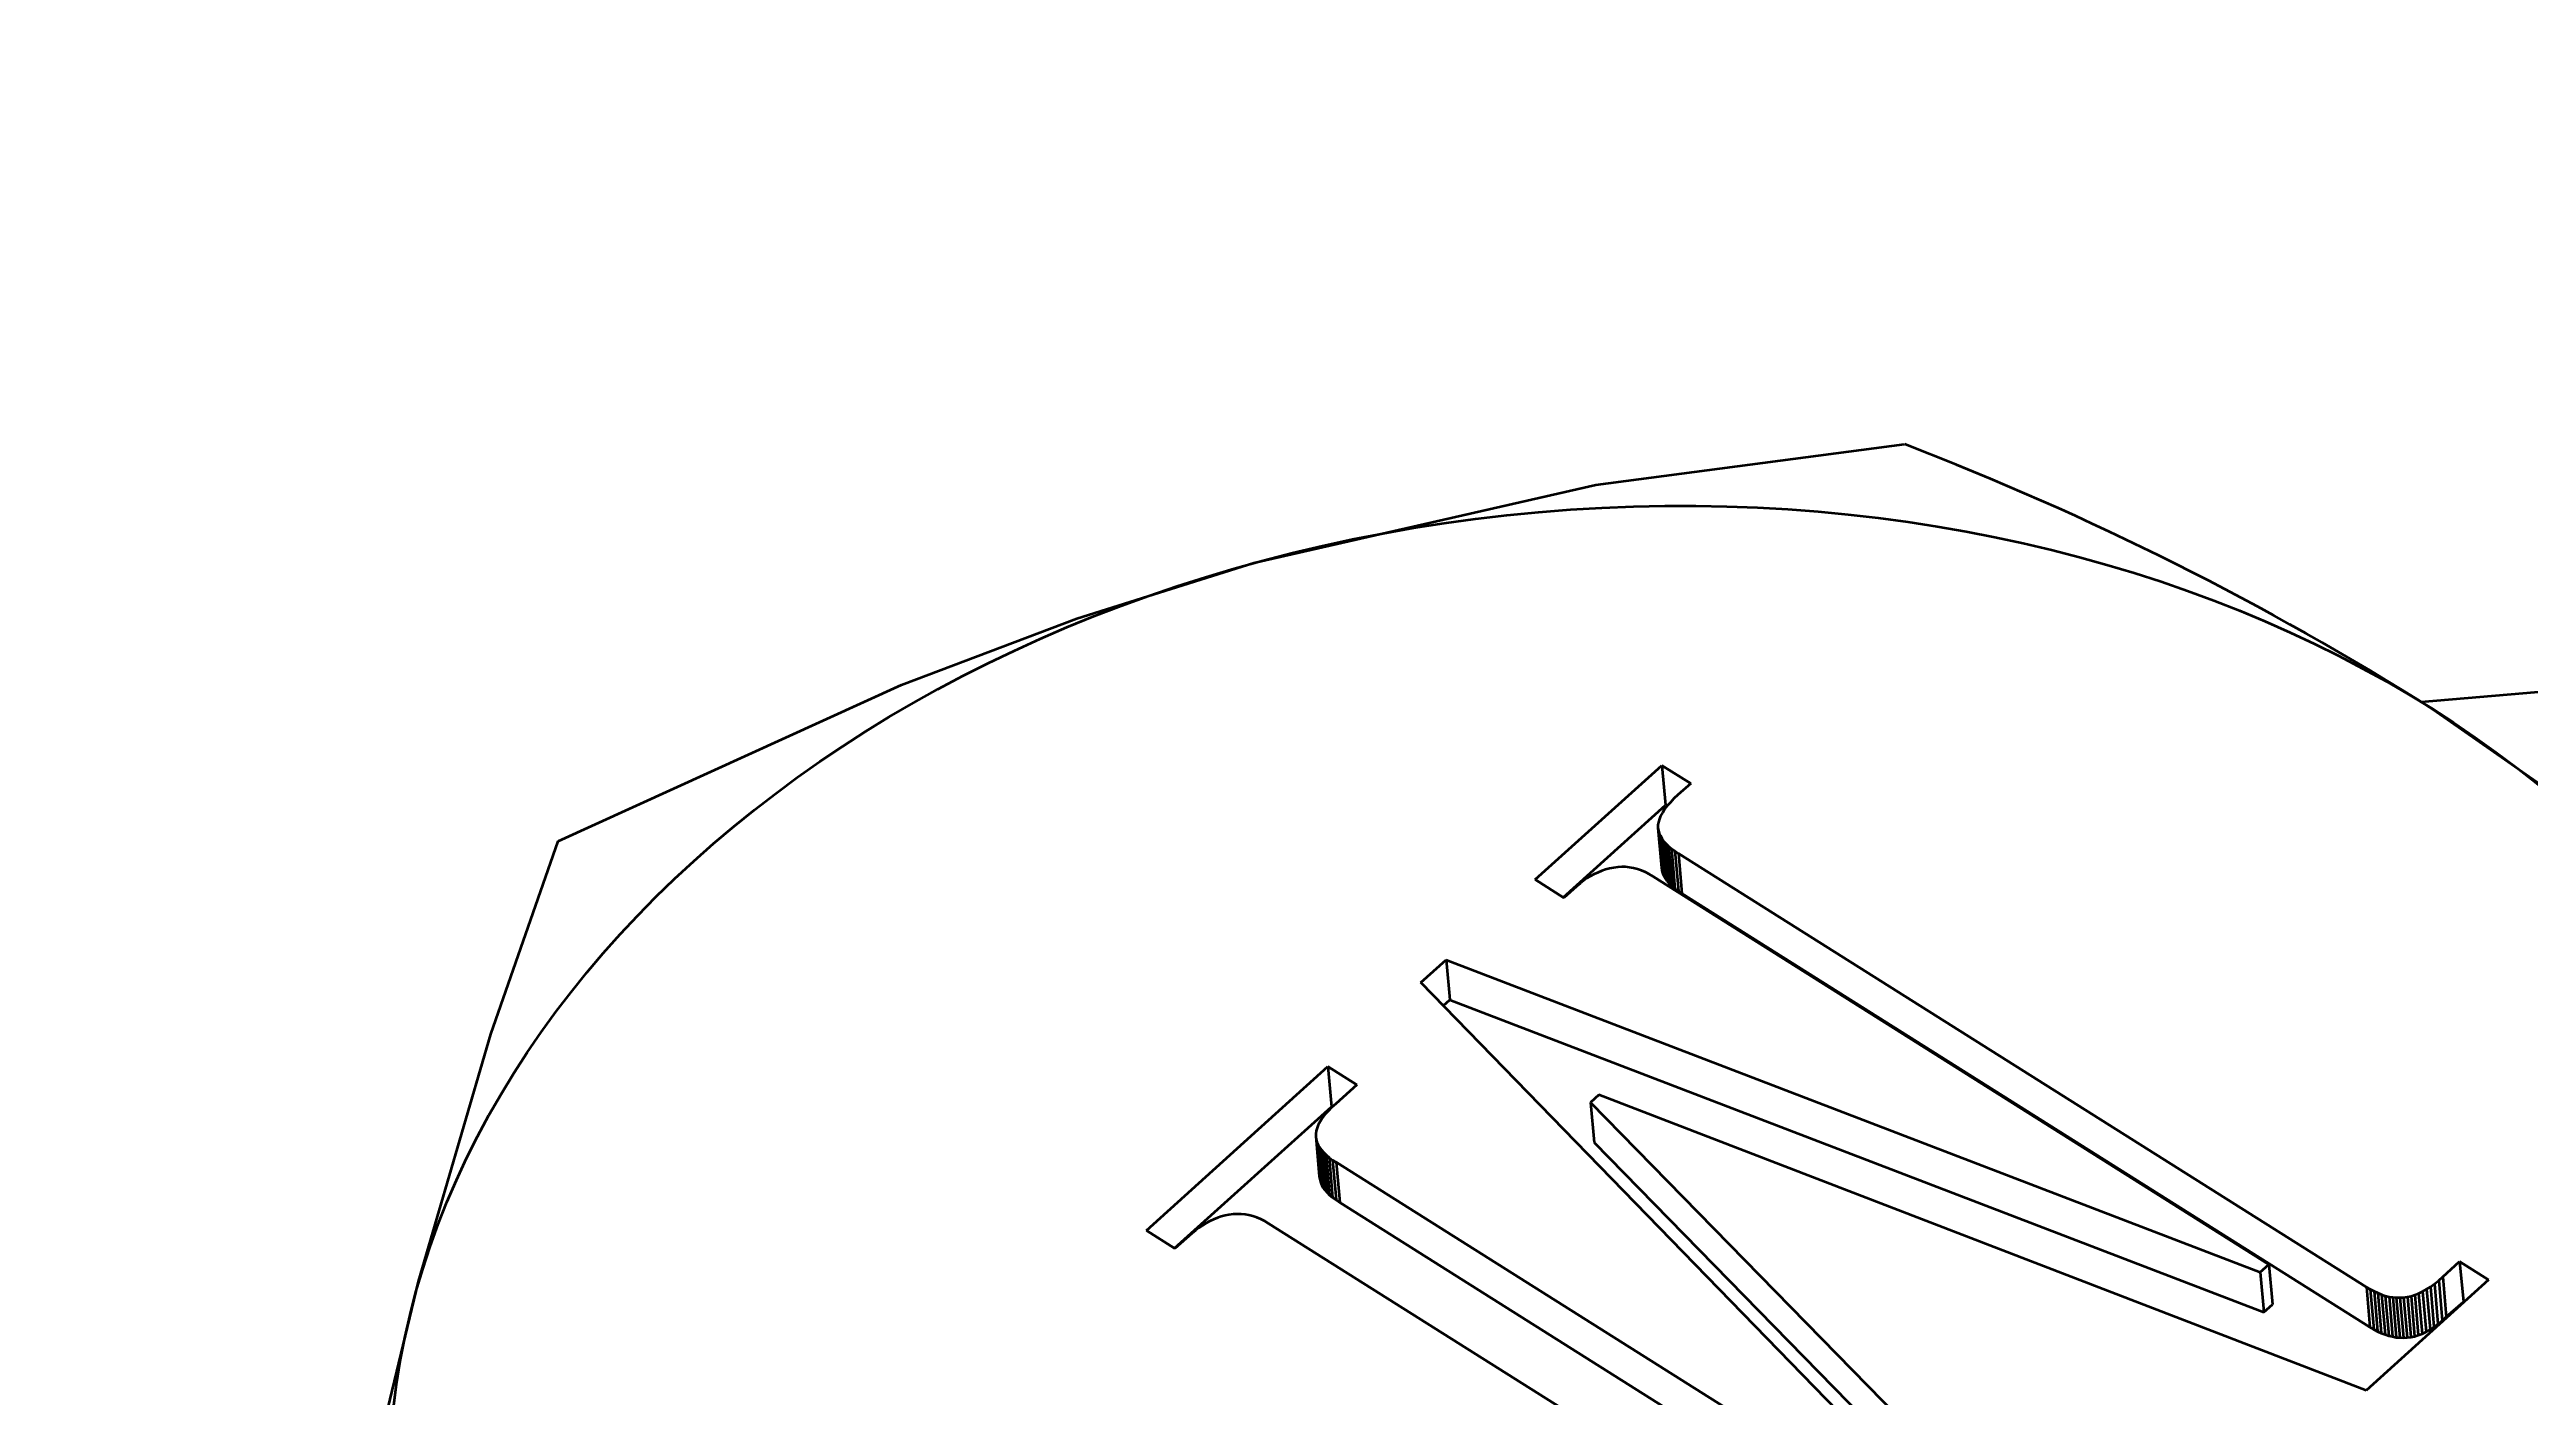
# Model space of a CAD drawing. Header units: millimetres. Extents: x -10155 to 20189, y -25550 to -22580.
# Drawn here: x -7251.61 to -7241.57, y -24869.97 to -24864.52 of the extents above; entities that cross this region are included whole.
import ezdxf

# ---------------------------------------------------------------- set-up
doc = ezdxf.new("R2010")
doc.units = ezdxf.units.MM
doc.layers.add('word_dim', color=253, linetype='Continuous')
doc.styles.get("Standard").update_dxf_attribs({"font": 'romans.shx', "bigfont": 'bigfont.shx'})
doc.dimstyles.new('RS-1-5', dxfattribs={"dimscale": 5, "dimtxt": 3.5, "dimasz": 3, "dimexe": 1, "dimexo": 0, "dimgap": 1, "dimtad": 3, "dimdsep": 46, "dimtxsty": 'Standard', "dimblk1": 'OPEN', "dimblk2": 'OPEN', "dimsah": 1, "dimcen": 0, "dimclrd": 256, "dimclre": 256, "dimclrt": 3, "dimadec": 0, "dimazin": 0, "dimtfac": 1, "dimtmove": 0, "dimatfit": 3, "dimldrblk": 'OPEN', "dimfxl": 0, "dimtolj": 1, "dimtzin": 0, "dimarcsym": 0})

# ---------------------------------------------------------------- blocks, each defined once
blk = doc.blocks.new('aa1')
for p, q in [((-0.4, 0.06667), (0, 0)), ((0, 0), (-1, 0)), ((-0.4, -0.06667), (0, 0))]:
    blk.add_line(p, q)
blk = doc.blocks.new('aa2')
blk.add_circle((0, 0), 1)
blk = doc.blocks.new('*D762')
at = {"layer": 'DEFPOINTS', "color": 0, "linetype": 'Continuous', "ltscale": 2}
for p in [(-7226.158, -24679.755), (-7646.604, -25260.556), (-7646.604, -25260.556)]:
    blk.add_point(p, dxfattribs=at)
at = {"layer": 'word_dim', "linetype": 'Continuous', "lineweight": -2, "ltscale": 2}
blk.add_line((-7248.147, -24710.131), (-7624.615, -25230.18), dxfattribs=at)
at = {"layer": 'word_dim', "linetype": 'Continuous', "lineweight": -2, "ltscale": 2, "xscale": 37.5, "yscale": 37.5, "zscale": 37.5}
for name, p, rotation in [('aa1', (-7226.158, -24679.755), 54.0989427561739), ('aa2', (-7646.604, -25260.556), 234.0989427561739)]:
    blk.add_blockref(name, p, dxfattribs=dict(at, rotation=rotation))
at = {"layer": 'word_dim', "color": 3, "linetype": 'Continuous', "ltscale": 2, "insert": (-7436.381, -24970.156), "char_height": 0.000005, "attachment_point": 5, "rotation": 54.0989}
blk.add_mtext('\\A1;717.01', dxfattribs=at)
blk = doc.blocks.new('_Open')
at = {"color": 0, "lineweight": -2}
for p, q in [((-1, 0.16667), (0, 0)), ((-1, -0.16667), (0, 0)), ((0, 0), (-1, 0))]:
    blk.add_line(p, q, dxfattribs=at)
blk = doc.blocks.new('*D763')
at = {"layer": 'DEFPOINTS', "color": 0, "linetype": 'Continuous', "ltscale": 2}
for p in [(-7225.143, -24575.297), (-7783.865, -25152.452), (-7783.865, -25152.452)]:
    blk.add_point(p, dxfattribs=at)
at = {"layer": 'word_dim', "linetype": 'Continuous', "lineweight": -2, "ltscale": 2}
blk.add_line((-7251.226, -24602.24), (-7757.782, -25125.509), dxfattribs=at)
at = {"layer": 'word_dim', "linetype": 'Continuous', "lineweight": -2, "ltscale": 2, "xscale": 37.5, "yscale": 37.5, "zscale": 37.5}
for name, p, rotation in [('aa1', (-7225.143, -24575.297), 45.92974469953645), ('aa2', (-7783.865, -25152.452), 225.9297446995365)]:
    blk.add_blockref(name, p, dxfattribs=dict(at, rotation=rotation))
at = {"layer": 'word_dim', "color": 3, "linetype": 'Continuous', "ltscale": 2, "insert": (-7504.504, -24863.875), "char_height": 0.000005, "attachment_point": 5, "rotation": 45.9297}
blk.add_mtext('\\A1;803.29', dxfattribs=at)
blk = doc.blocks.new('A$C43226BF8')
at = {"color": 7, "lineweight": 35, "ltscale": 0.045757}
blk.add_line((366.435, -892.104), (368.258, -891.946), dxfattribs=at)
at = {"color": 7, "lineweight": 35, "ltscale": 0.017306}
blk.add_line((362.843, -892.824), (363.357, -892.361), dxfattribs=at)
at = {"color": 7, "lineweight": 35, "ltscale": 0.003456}
for p, q in [((363.357, -892.361), (363.474, -892.434)), ((362.96, -892.898), (362.843, -892.824)), ((361.383, -894.32), (361.267, -894.247)), ((366.591, -894.373), (366.708, -894.447))]:
    blk.add_line(p, q, dxfattribs=at)
at = {"color": 7, "lineweight": 35, "ltscale": 0.00408}
for p, q in [((363.357, -892.361), (363.371, -892.523)), ((363.341, -892.614), (363.355, -892.776)), ((363.346, -892.636), (363.36, -892.798)), ((363.351, -892.646), (363.365, -892.809)), ((363.357, -892.657), (363.371, -892.82)), ((361.958, -893.888), (361.973, -894.05)), ((361.969, -893.909), (361.983, -894.072)), ((361.977, -893.92), (361.991, -894.082)), ((361.986, -893.93), (362, -894.093)), ((366.591, -894.373), (366.606, -894.536)), ((365.783, -894.415), (365.797, -894.578)), ((366.489, -894.463), (366.503, -894.625)), ((366.523, -894.435), (366.537, -894.597)), ((366.259, -894.5), (366.273, -894.663)), ((366.274, -894.506), (366.289, -894.669)), ((366.305, -894.515), (366.319, -894.677)), ((366.379, -894.516), (366.393, -894.679)), ((366.409, -894.508), (366.423, -894.671)), ((366.44, -894.494), (366.455, -894.657)), ((366.456, -894.485), (366.471, -894.648))]:
    blk.add_line(p, q, dxfattribs=at)
at = {"color": 7, "lineweight": 35, "ltscale": 0.001728}
blk.add_line((363.474, -892.434), (363.422, -892.481), dxfattribs=at)
at = {"color": 7, "lineweight": 35, "ltscale": 0.013928}
blk.add_line((362.957, -892.897), (363.371, -892.523), dxfattribs=at)
at = {"color": 7, "lineweight": 35, "ltscale": 0.00034181}
blk.add_line((363.352, -892.566), (363.347, -892.578), dxfattribs=at)
at = {"color": 7, "lineweight": 35, "ltscale": 0.000374111}
for p, q in [((363.359, -892.553), (363.352, -892.566)), ((366.32, -894.517), (366.334, -894.519)), ((366.334, -894.68), (366.349, -894.681))]:
    blk.add_line(p, q, dxfattribs=at)
at = {"color": 7, "lineweight": 35, "ltscale": 0.000404585}
for p, q in [((363.368, -892.539), (363.359, -892.553)), ((361.98, -893.791), (361.971, -893.805))]:
    blk.add_line(p, q, dxfattribs=at)
at = {"color": 7, "lineweight": 35, "ltscale": 0.000439496}
blk.add_line((363.379, -892.525), (363.368, -892.539), dxfattribs=at)
at = {"color": 7, "lineweight": 35, "ltscale": 0.00048001}
blk.add_line((363.392, -892.511), (363.379, -892.525), dxfattribs=at)
at = {"color": 7, "lineweight": 35, "ltscale": 0.000515783}
for p, q in [((363.406, -892.496), (363.392, -892.511)), ((362.018, -893.748), (362.004, -893.763))]:
    blk.add_line(p, q, dxfattribs=at)
at = {"color": 7, "lineweight": 35, "ltscale": 0.000559238}
for p, q in [((363.422, -892.481), (363.406, -892.496)), ((362.035, -893.733), (362.018, -893.748))]:
    blk.add_line(p, q, dxfattribs=at)
at = {"color": 7, "lineweight": 35, "ltscale": 0.000296068}
blk.add_line((363.343, -892.591), (363.341, -892.602), dxfattribs=at)
at = {"color": 7, "lineweight": 35, "ltscale": 0.000283813}
blk.add_line((363.341, -892.602), (363.341, -892.614), dxfattribs=at)
at = {"color": 7, "lineweight": 35, "ltscale": 0.000277961}
for p, q in [((363.341, -892.614), (363.343, -892.625)), ((361.968, -894.028), (361.97, -894.039))]:
    blk.add_line(p, q, dxfattribs=at)
at = {"color": 7, "lineweight": 35, "ltscale": 0.000318613}
blk.add_line((363.347, -892.578), (363.343, -892.591), dxfattribs=at)
at = {"color": 7, "lineweight": 35, "ltscale": 0.00028589}
blk.add_line((363.343, -892.625), (363.346, -892.636), dxfattribs=at)
at = {"color": 7, "lineweight": 35, "ltscale": 0.004081}
for p, q in [((363.343, -892.625), (363.357, -892.787)), ((363.364, -892.668), (363.379, -892.83)), ((363.373, -892.678), (363.388, -892.841)), ((363.384, -892.688), (363.398, -892.851)), ((363.396, -892.698), (363.41, -892.861)), ((363.409, -892.708), (363.424, -892.871)), ((363.424, -892.718), (363.438, -892.881)), ((363.067, -893.728), (363.082, -893.89)), ((361.955, -893.877), (361.97, -894.039)), ((361.963, -893.899), (361.977, -894.061)), ((361.996, -893.94), (362.01, -894.103)), ((362.008, -893.951), (362.022, -894.113)), ((362.021, -893.961), (362.036, -894.123)), ((362.036, -893.97), (362.051, -894.133)), ((366.506, -894.45), (366.52, -894.612)), ((366.289, -894.511), (366.304, -894.674)), ((366.32, -894.517), (366.334, -894.68)), ((366.334, -894.519), (366.349, -894.681)), ((366.349, -894.519), (366.364, -894.682)), ((366.364, -894.518), (366.378, -894.681)), ((366.394, -894.513), (366.408, -894.676)), ((366.424, -894.502), (366.439, -894.665)), ((366.473, -894.475), (366.487, -894.637))]:
    blk.add_line(p, q, dxfattribs=at)
at = {"color": 7, "lineweight": 35, "ltscale": 0.000292523}
for p, q in [((363.346, -892.636), (363.351, -892.646)), ((363.36, -892.798), (363.365, -892.809))]:
    blk.add_line(p, q, dxfattribs=at)
at = {"color": 7, "lineweight": 35, "ltscale": 0.000306227}
for p, q in [((363.351, -892.646), (363.357, -892.657)), ((363.365, -892.809), (363.371, -892.82)), ((361.963, -893.899), (361.969, -893.909))]:
    blk.add_line(p, q, dxfattribs=at)
at = {"color": 7, "lineweight": 35, "ltscale": 0.00032252}
blk.add_line((363.357, -892.657), (363.364, -892.668), dxfattribs=at)
at = {"color": 7, "lineweight": 35, "ltscale": 0.000343929}
for p, q in [((363.364, -892.668), (363.373, -892.678)), ((363.379, -892.83), (363.388, -892.841)), ((361.977, -893.92), (361.986, -893.93)), ((361.991, -894.082), (362, -894.093))]:
    blk.add_line(p, q, dxfattribs=at)
at = {"color": 7, "lineweight": 35, "ltscale": 0.000366872}
for p, q in [((363.373, -892.678), (363.384, -892.688)), ((363.388, -892.841), (363.398, -892.851))]:
    blk.add_line(p, q, dxfattribs=at)
at = {"color": 7, "lineweight": 35, "ltscale": 0.000391922}
for p, q in [((363.384, -892.688), (363.396, -892.698)), ((363.398, -892.851), (363.41, -892.861)), ((361.996, -893.94), (362.008, -893.951)), ((362.01, -894.103), (362.022, -894.113))]:
    blk.add_line(p, q, dxfattribs=at)
at = {"color": 7, "lineweight": 35, "ltscale": 0.000418703}
for p, q in [((363.396, -892.698), (363.409, -892.708)), ((363.41, -892.861), (363.424, -892.871)), ((362.008, -893.951), (362.021, -893.961)), ((362.022, -894.113), (362.036, -894.123))]:
    blk.add_line(p, q, dxfattribs=at)
at = {"color": 7, "lineweight": 35, "ltscale": 0.000446903}
for p, q in [((363.409, -892.708), (363.424, -892.718)), ((363.424, -892.871), (363.438, -892.881)), ((362.021, -893.961), (362.036, -893.97)), ((362.036, -894.123), (362.051, -894.133))]:
    blk.add_line(p, q, dxfattribs=at)
at = {"color": 7, "lineweight": 35, "ltscale": 0.082408}
for p, q in [((363.424, -892.718), (366.213, -894.476)), ((364.551, -895.975), (361.762, -894.218))]:
    blk.add_line(p, q, dxfattribs=at)
at = {"color": 7, "lineweight": 35, "ltscale": 0.001733}
blk.add_line((363.011, -892.852), (362.96, -892.898), dxfattribs=at)
at = {"color": 7, "lineweight": 35, "ltscale": 0.000452165}
blk.add_line((363.025, -892.84), (363.011, -892.852), dxfattribs=at)
at = {"color": 7, "lineweight": 35, "ltscale": 0.000448058}
blk.add_line((363.039, -892.829), (363.025, -892.84), dxfattribs=at)
at = {"color": 7, "lineweight": 35, "ltscale": 0.000436785}
for p, q in [((363.053, -892.819), (363.039, -892.829)), ((361.494, -894.226), (361.48, -894.236))]:
    blk.add_line(p, q, dxfattribs=at)
at = {"color": 7, "lineweight": 35, "ltscale": 0.000425061}
blk.add_line((363.068, -892.81), (363.053, -892.819), dxfattribs=at)
at = {"color": 7, "lineweight": 35, "ltscale": 0.000428682}
blk.add_line((363.083, -892.802), (363.068, -892.81), dxfattribs=at)
at = {"color": 7, "lineweight": 35, "ltscale": 0.00041907}
for p, q in [((363.098, -892.795), (363.083, -892.802)), ((361.539, -894.202), (361.524, -894.209))]:
    blk.add_line(p, q, dxfattribs=at)
at = {"color": 7, "lineweight": 35, "ltscale": 0.000413691}
blk.add_line((363.113, -892.789), (363.098, -892.795), dxfattribs=at)
at = {"color": 7, "lineweight": 35, "ltscale": 0.000412078}
for p, q in [((363.129, -892.783), (363.113, -892.789)), ((361.57, -894.19), (361.555, -894.195))]:
    blk.add_line(p, q, dxfattribs=at)
at = {"color": 7, "lineweight": 35, "ltscale": 0.000416752}
blk.add_line((363.145, -892.779), (363.129, -892.783), dxfattribs=at)
at = {"color": 7, "lineweight": 35, "ltscale": 0.000411173}
blk.add_line((363.161, -892.776), (363.145, -892.779), dxfattribs=at)
at = {"color": 7, "lineweight": 35, "ltscale": 0.000412213}
blk.add_line((363.178, -892.774), (363.161, -892.776), dxfattribs=at)
at = {"color": 7, "lineweight": 35, "ltscale": 0.000409664}
blk.add_line((363.194, -892.773), (363.178, -892.774), dxfattribs=at)
at = {"color": 7, "lineweight": 35, "ltscale": 0.000402936}
blk.add_line((363.21, -892.773), (363.194, -892.773), dxfattribs=at)
at = {"color": 7, "lineweight": 35, "ltscale": 0.000404781}
for p, q in [((363.226, -892.775), (363.21, -892.773)), ((361.667, -894.182), (361.651, -894.18))]:
    blk.add_line(p, q, dxfattribs=at)
at = {"color": 7, "lineweight": 35, "ltscale": 0.000403433}
for p, q in [((363.242, -892.778), (363.226, -892.775)), ((361.683, -894.184), (361.667, -894.182)), ((366.289, -894.669), (366.304, -894.674))]:
    blk.add_line(p, q, dxfattribs=at)
at = {"color": 7, "lineweight": 35, "ltscale": 0.00041598}
blk.add_line((363.258, -892.782), (363.242, -892.778), dxfattribs=at)
at = {"color": 7, "lineweight": 35, "ltscale": 0.000418836}
for p, q in [((363.274, -892.787), (363.258, -892.782)), ((361.715, -894.194), (361.699, -894.189))]:
    blk.add_line(p, q, dxfattribs=at)
at = {"color": 7, "lineweight": 35, "ltscale": 0.000430774}
for p, q in [((363.29, -892.794), (363.274, -892.787)), ((361.731, -894.201), (361.715, -894.194))]:
    blk.add_line(p, q, dxfattribs=at)
at = {"color": 7, "lineweight": 35, "ltscale": 0.000438105}
for p, q in [((363.306, -892.802), (363.29, -892.794)), ((361.747, -894.209), (361.731, -894.201))]:
    blk.add_line(p, q, dxfattribs=at)
at = {"color": 7, "lineweight": 35, "ltscale": 0.000452741}
for p, q in [((363.321, -892.811), (363.306, -892.802)), ((361.762, -894.218), (361.747, -894.209))]:
    blk.add_line(p, q, dxfattribs=at)
at = {"color": 7, "lineweight": 35, "ltscale": 0.07376}
blk.add_line((365.817, -894.384), (363.321, -892.811), dxfattribs=at)
at = {"color": 7, "lineweight": 35, "ltscale": 0.000278965}
blk.add_line((363.355, -892.776), (363.357, -892.787), dxfattribs=at)
at = {"color": 7, "lineweight": 35, "ltscale": 0.000284256}
blk.add_line((363.357, -892.787), (363.36, -892.798), dxfattribs=at)
at = {"color": 7, "lineweight": 35, "ltscale": 0.000326024}
blk.add_line((363.371, -892.82), (363.379, -892.83), dxfattribs=at)
at = {"color": 7, "lineweight": 35, "ltscale": 0.082404}
blk.add_line((363.438, -892.881), (366.227, -894.638), dxfattribs=at)
at = {"color": 7, "lineweight": 35, "ltscale": 0.003462}
blk.add_line((362.38, -893.242), (362.483, -893.149), dxfattribs=at)
at = {"color": 7, "lineweight": 35, "ltscale": 0.088369}
blk.add_line((362.483, -893.149), (365.783, -894.415), dxfattribs=at)
at = {"color": 7, "lineweight": 35, "ltscale": 0.004084}
for p, q in [((362.483, -893.149), (362.497, -893.312)), ((362.003, -893.582), (362.018, -893.745)), ((361.954, -893.866), (361.968, -894.028)), ((365.817, -894.384), (365.832, -894.547)), ((366.228, -894.485), (366.243, -894.648)), ((366.244, -894.493), (366.258, -894.656))]:
    blk.add_line(p, q, dxfattribs=at)
at = {"color": 7, "lineweight": 35, "ltscale": 0.080494}
blk.add_line((364.625, -895.549), (362.38, -893.242), dxfattribs=at)
at = {"color": 7, "lineweight": 35, "ltscale": 0.000879441}
blk.add_line((362.471, -893.335), (362.497, -893.312), dxfattribs=at)
at = {"color": 7, "lineweight": 35, "ltscale": 0.088363}
blk.add_line((362.497, -893.312), (365.797, -894.578), dxfattribs=at)
at = {"color": 7, "lineweight": 35, "ltscale": 0.024805}
blk.add_line((361.267, -894.247), (362.003, -893.582), dxfattribs=at)
at = {"color": 7, "lineweight": 35, "ltscale": 0.003458}
blk.add_line((362.003, -893.582), (362.12, -893.656), dxfattribs=at)
at = {"color": 7, "lineweight": 35, "ltscale": 0.00288}
blk.add_line((362.12, -893.656), (362.035, -893.733), dxfattribs=at)
at = {"color": 7, "lineweight": 35, "ltscale": 0.021431}
blk.add_line((361.381, -894.319), (362.018, -893.745), dxfattribs=at)
at = {"color": 7, "lineweight": 35, "ltscale": 0.000477724}
blk.add_line((362.004, -893.763), (361.991, -893.777), dxfattribs=at)
at = {"color": 7, "lineweight": 35, "ltscale": 0.001154}
for p, q in [((363.102, -893.697), (363.067, -893.728)), ((365.783, -894.415), (365.817, -894.384))]:
    blk.add_line(p, q, dxfattribs=at)
at = {"color": 7, "lineweight": 35, "ltscale": 0.074392}
blk.add_line((363.067, -893.728), (365.149, -895.854), dxfattribs=at)
at = {"color": 7, "lineweight": 35, "ltscale": 0.083326}
blk.add_line((366.212, -894.895), (363.102, -893.697), dxfattribs=at)
at = {"color": 7, "lineweight": 35, "ltscale": 0.000299088}
blk.add_line((361.955, -893.843), (361.954, -893.855), dxfattribs=at)
at = {"color": 7, "lineweight": 35, "ltscale": 0.000280762}
blk.add_line((361.954, -893.855), (361.954, -893.866), dxfattribs=at)
at = {"color": 7, "lineweight": 35, "ltscale": 0.000280977}
blk.add_line((361.954, -893.866), (361.955, -893.877), dxfattribs=at)
at = {"color": 7, "lineweight": 35, "ltscale": 0.000315691}
blk.add_line((361.959, -893.831), (361.955, -893.843), dxfattribs=at)
at = {"color": 7, "lineweight": 35, "ltscale": 0.000344619}
blk.add_line((361.964, -893.818), (361.959, -893.831), dxfattribs=at)
at = {"color": 7, "lineweight": 35, "ltscale": 0.000371425}
blk.add_line((361.971, -893.805), (361.964, -893.818), dxfattribs=at)
at = {"color": 7, "lineweight": 35, "ltscale": 0.000441915}
blk.add_line((361.991, -893.777), (361.98, -893.791), dxfattribs=at)
at = {"color": 7, "lineweight": 35, "ltscale": 0.000282959}
blk.add_line((361.955, -893.877), (361.958, -893.888), dxfattribs=at)
at = {"color": 7, "lineweight": 35, "ltscale": 0.000295328}
blk.add_line((361.958, -893.888), (361.963, -893.899), dxfattribs=at)
at = {"color": 7, "lineweight": 35, "ltscale": 0.000323544}
for p, q in [((361.969, -893.909), (361.977, -893.92)), ((361.983, -894.072), (361.991, -894.082))]:
    blk.add_line(p, q, dxfattribs=at)
at = {"color": 7, "lineweight": 35, "ltscale": 0.000364695}
blk.add_line((361.986, -893.93), (361.996, -893.94), dxfattribs=at)
at = {"color": 7, "lineweight": 35, "ltscale": 0.07549}
for p, q in [((362.036, -893.97), (364.591, -895.58)), ((362.051, -894.133), (364.605, -895.743))]:
    blk.add_line(p, q, dxfattribs=at)
at = {"color": 7, "lineweight": 35, "ltscale": 0.071129}
blk.add_line((363.082, -893.89), (365.072, -895.923), dxfattribs=at)
at = {"color": 7, "lineweight": 35, "ltscale": 0.000281309}
blk.add_line((361.97, -894.039), (361.973, -894.05), dxfattribs=at)
at = {"color": 7, "lineweight": 35, "ltscale": 0.000297777}
blk.add_line((361.973, -894.05), (361.977, -894.061), dxfattribs=at)
at = {"color": 7, "lineweight": 35, "ltscale": 0.000303232}
blk.add_line((361.977, -894.061), (361.983, -894.072), dxfattribs=at)
at = {"color": 7, "lineweight": 35, "ltscale": 0.00036901}
blk.add_line((362, -894.093), (362.01, -894.103), dxfattribs=at)
at = {"color": 7, "lineweight": 35, "ltscale": 0.00231}
blk.add_line((361.452, -894.259), (361.383, -894.32), dxfattribs=at)
at = {"color": 7, "lineweight": 35, "ltscale": 0.000456796}
blk.add_line((361.466, -894.247), (361.452, -894.259), dxfattribs=at)
at = {"color": 7, "lineweight": 35, "ltscale": 0.000443251}
blk.add_line((361.48, -894.236), (361.466, -894.247), dxfattribs=at)
at = {"color": 7, "lineweight": 35, "ltscale": 0.000430244}
blk.add_line((361.509, -894.217), (361.494, -894.226), dxfattribs=at)
at = {"color": 7, "lineweight": 35, "ltscale": 0.000423304}
blk.add_line((361.524, -894.209), (361.509, -894.217), dxfattribs=at)
at = {"color": 7, "lineweight": 35, "ltscale": 0.00041937}
blk.add_line((361.555, -894.195), (361.539, -894.202), dxfattribs=at)
at = {"color": 7, "lineweight": 35, "ltscale": 0.000410855}
blk.add_line((361.586, -894.186), (361.57, -894.19), dxfattribs=at)
at = {"color": 7, "lineweight": 35, "ltscale": 0.000416562}
blk.add_line((361.602, -894.183), (361.586, -894.186), dxfattribs=at)
at = {"color": 7, "lineweight": 35, "ltscale": 0.000412608}
blk.add_line((361.619, -894.181), (361.602, -894.183), dxfattribs=at)
at = {"color": 7, "lineweight": 35, "ltscale": 0.000403571}
blk.add_line((361.635, -894.18), (361.619, -894.181), dxfattribs=at)
at = {"color": 7, "lineweight": 35, "ltscale": 0.000409038}
blk.add_line((361.651, -894.18), (361.635, -894.18), dxfattribs=at)
at = {"color": 7, "lineweight": 35, "ltscale": 0.000410073}
blk.add_line((361.699, -894.189), (361.683, -894.184), dxfattribs=at)
at = {"color": 7, "lineweight": 35, "ltscale": 0.002308}
for p, q in [((366.523, -894.435), (366.591, -894.373)), ((366.537, -894.597), (366.606, -894.536))]:
    blk.add_line(p, q, dxfattribs=at)
at = {"color": 7, "lineweight": 35, "ltscale": 0.016729}
blk.add_line((366.708, -894.447), (366.212, -894.895), dxfattribs=at)
at = {"color": 7, "lineweight": 35, "ltscale": 0.000511568}
blk.add_line((366.473, -894.475), (366.489, -894.463), dxfattribs=at)
at = {"color": 7, "lineweight": 35, "ltscale": 0.000531891}
blk.add_line((366.489, -894.463), (366.506, -894.45), dxfattribs=at)
at = {"color": 7, "lineweight": 35, "ltscale": 0.000564707}
blk.add_line((366.506, -894.45), (366.523, -894.435), dxfattribs=at)
at = {"color": 7, "lineweight": 35, "ltscale": 0.001156}
blk.add_line((365.797, -894.578), (365.832, -894.547), dxfattribs=at)
at = {"color": 7, "lineweight": 35, "ltscale": 0.000449055}
blk.add_line((366.213, -894.476), (366.228, -894.485), dxfattribs=at)
at = {"color": 7, "lineweight": 35, "ltscale": 0.004083}
blk.add_line((366.213, -894.476), (366.227, -894.638), dxfattribs=at)
at = {"color": 7, "lineweight": 35, "ltscale": 0.000435504}
for p, q in [((366.228, -894.485), (366.244, -894.493)), ((366.243, -894.648), (366.258, -894.656))]:
    blk.add_line(p, q, dxfattribs=at)
at = {"color": 7, "lineweight": 35, "ltscale": 0.000428856}
blk.add_line((366.244, -894.493), (366.259, -894.5), dxfattribs=at)
at = {"color": 7, "lineweight": 35, "ltscale": 0.000406892}
for p, q in [((366.259, -894.5), (366.274, -894.506)), ((366.273, -894.663), (366.289, -894.669))]:
    blk.add_line(p, q, dxfattribs=at)
at = {"color": 7, "lineweight": 35, "ltscale": 0.00039762}
blk.add_line((366.274, -894.506), (366.289, -894.511), dxfattribs=at)
at = {"color": 7, "lineweight": 35, "ltscale": 0.000389335}
blk.add_line((366.289, -894.511), (366.305, -894.515), dxfattribs=at)
at = {"color": 7, "lineweight": 35, "ltscale": 0.00037832}
blk.add_line((366.305, -894.515), (366.32, -894.517), dxfattribs=at)
at = {"color": 7, "lineweight": 35, "ltscale": 0.000372427}
for p, q in [((366.334, -894.519), (366.349, -894.519)), ((366.349, -894.681), (366.364, -894.682))]:
    blk.add_line(p, q, dxfattribs=at)
at = {"color": 7, "lineweight": 35, "ltscale": 0.000366668}
for p, q in [((366.349, -894.519), (366.364, -894.518)), ((366.364, -894.682), (366.378, -894.681))]:
    blk.add_line(p, q, dxfattribs=at)
at = {"color": 7, "lineweight": 35, "ltscale": 0.000375503}
blk.add_line((366.364, -894.518), (366.379, -894.516), dxfattribs=at)
at = {"color": 7, "lineweight": 35, "ltscale": 0.000381994}
blk.add_line((366.379, -894.516), (366.394, -894.513), dxfattribs=at)
at = {"color": 7, "lineweight": 35, "ltscale": 0.00040252}
blk.add_line((366.394, -894.513), (366.409, -894.508), dxfattribs=at)
at = {"color": 7, "lineweight": 35, "ltscale": 0.000414826}
blk.add_line((366.409, -894.508), (366.424, -894.502), dxfattribs=at)
at = {"color": 7, "lineweight": 35, "ltscale": 0.00044086}
blk.add_line((366.424, -894.502), (366.44, -894.494), dxfattribs=at)
at = {"color": 7, "lineweight": 35, "ltscale": 0.000461815}
for p, q in [((366.44, -894.494), (366.456, -894.485)), ((366.455, -894.657), (366.471, -894.648))]:
    blk.add_line(p, q, dxfattribs=at)
at = {"color": 7, "lineweight": 35, "ltscale": 0.000480785}
blk.add_line((366.456, -894.485), (366.473, -894.475), dxfattribs=at)
at = {"color": 7, "lineweight": 35, "ltscale": 0.000454292}
blk.add_line((366.227, -894.638), (366.243, -894.648), dxfattribs=at)
at = {"color": 7, "lineweight": 35, "ltscale": 0.000422037}
blk.add_line((366.258, -894.656), (366.273, -894.663), dxfattribs=at)
at = {"color": 7, "lineweight": 35, "ltscale": 0.000383406}
blk.add_line((366.304, -894.674), (366.319, -894.677), dxfattribs=at)
at = {"color": 7, "lineweight": 35, "ltscale": 0.000396693}
blk.add_line((366.408, -894.676), (366.423, -894.671), dxfattribs=at)
at = {"color": 7, "lineweight": 35, "ltscale": 0.00042049}
blk.add_line((366.423, -894.671), (366.439, -894.665), dxfattribs=at)
at = {"color": 7, "lineweight": 35, "ltscale": 0.000435376}
blk.add_line((366.439, -894.665), (366.455, -894.657), dxfattribs=at)
at = {"color": 7, "lineweight": 35, "ltscale": 0.00048591}
blk.add_line((366.471, -894.648), (366.487, -894.637), dxfattribs=at)
at = {"color": 7, "lineweight": 35, "ltscale": 0.000506629}
blk.add_line((366.487, -894.637), (366.503, -894.625), dxfattribs=at)
at = {"color": 7, "lineweight": 35, "ltscale": 0.000536667}
blk.add_line((366.503, -894.625), (366.52, -894.612), dxfattribs=at)
at = {"color": 7, "lineweight": 35, "ltscale": 0.000560104}
blk.add_line((366.52, -894.612), (366.537, -894.597), dxfattribs=at)
at = {"color": 7, "lineweight": 35, "ltscale": 0.000384328}
blk.add_line((366.319, -894.677), (366.334, -894.68), dxfattribs=at)
at = {"color": 7, "lineweight": 35, "ltscale": 0.000369452}
blk.add_line((366.378, -894.681), (366.393, -894.679), dxfattribs=at)
at = {"color": 7, "lineweight": 35, "ltscale": 0.000387946}
blk.add_line((366.393, -894.679), (366.408, -894.676), dxfattribs=at)
at = {"color": 7, "lineweight": 35}
for points in [[(358.883, -892.668), (360.274, -892.034), (360.985, -891.766), (361.703, -891.54), (363.089, -891.224), (364.341, -891.059)], [(366.483, -892.134), (367.584, -892.902), (368.676, -893.791)], [(357.752, -897.005), (358.025, -895.666), (358.316, -894.454), (358.61, -893.451), (358.883, -892.668)]]:
    blk.add_lwpolyline(points, dxfattribs=at)
blk.add_arc((359.951, -902.485), 12.24, 57.7438, 68.9797, dxfattribs=at)
blk.add_ellipse((363.189, -895.107), major_axis=(-4.981, -0.438), ratio=0.757392, start_param=0.7834483026010904, end_param=7.066633609501281, dxfattribs=at)
blk = doc.blocks.new('*D832')
at = {"layer": 'DEFPOINTS', "color": 0, "linetype": 'Continuous', "ltscale": 2}
for p in [(-7207.895, -24841.068), (-7393.628, -25350.654), (-7393.628, -25350.654)]:
    blk.add_point(p, dxfattribs=at)
at = {"layer": 'word_dim', "linetype": 'Continuous', "lineweight": -2, "ltscale": 2}
blk.add_line((-7220.737, -24876.301), (-7380.786, -25315.421), dxfattribs=at)
at = {"layer": 'word_dim', "linetype": 'Continuous', "lineweight": -2, "ltscale": 2, "xscale": 37.5, "yscale": 37.5, "zscale": 37.5}
for name, p, rotation in [('aa1', (-7207.895, -24841.068), 69.97431818807107), ('aa2', (-7393.628, -25350.654), 249.9743181880711)]:
    blk.add_blockref(name, p, dxfattribs=dict(at, rotation=rotation))
at = {"layer": 'word_dim', "color": 3, "linetype": 'Continuous', "ltscale": 2, "insert": (-7300.762, -25095.861), "char_height": 0.000005, "attachment_point": 5, "rotation": 69.9743}
blk.add_mtext('\\A1;542.38', dxfattribs=at)
blk = doc.blocks.new('*D838')
at = {"layer": 'DEFPOINTS', "color": 0, "linetype": 'Continuous', "ltscale": 2}
for p in [(-7220.311, -24635.611), (-7718.116, -25208.77), (-7718.116, -25208.77)]:
    blk.add_point(p, dxfattribs=at)
at = {"layer": 'word_dim', "linetype": 'Continuous', "lineweight": -2, "ltscale": 2}
blk.add_line((-7244.901, -24663.923), (-7693.526, -25180.458), dxfattribs=at)
at = {"layer": 'word_dim', "linetype": 'Continuous', "lineweight": -2, "ltscale": 2, "xscale": 37.5, "yscale": 37.5, "zscale": 37.5}
for name, p, rotation in [('aa1', (-7220.311, -24635.611), 49.02477972592645), ('aa2', (-7718.116, -25208.77), 229.0247797259264)]:
    blk.add_blockref(name, p, dxfattribs=dict(at, rotation=rotation))
at = {"layer": 'word_dim', "color": 3, "linetype": 'Continuous', "ltscale": 2, "insert": (-7469.213, -24922.19), "char_height": 0.000005, "attachment_point": 5, "rotation": 49.0248}
blk.add_mtext('\\A1;759.16', dxfattribs=at)

msp = doc.modelspace()

# ---------------------------------------------------------------- block references
at = {"layer": 'word_dim', "linetype": 'Continuous', "ltscale": 2}
msp.add_blockref('A$C43226BF8', (-7608.428, -23975.061), dxfattribs=at)

# ---------------------------------------------------------------- dimensions: what is measured, and where the dimension line sits
at = {"layer": 'word_dim', "color": 3, "linetype": 'Continuous', "ltscale": 2}
for p1, p2, picture, middle in [((-7225.143, -24575.297), (-7783.865, -25152.452), '*D763', (-7504.504, -24863.875)), ((-7220.311, -24635.611), (-7718.116, -25208.77), '*D838', (-7469.213, -24922.19)), ((-7226.158, -24679.755), (-7646.604, -25260.556), '*D762', (-7436.381, -24970.156)), ((-7207.895, -24841.068), (-7393.628, -25350.654), '*D832', (-7300.762, -25095.861))]:
    dim = msp.add_aligned_dim(p1=p1, p2=p2, distance=0, dimstyle='RS-1-5', override={"dimtxt": 1e-06, "dimasz": 7.5, "dimgap": 0, "dimblk1": 'aa1', "dimblk2": 'aa2', "dimse1": 1, "dimse2": 1}, dxfattribs=at)
    dim.commit()
    dim.dimension.update_dxf_attribs({"geometry": picture, "text_midpoint": middle})

doc.saveas('drawing.dxf')
